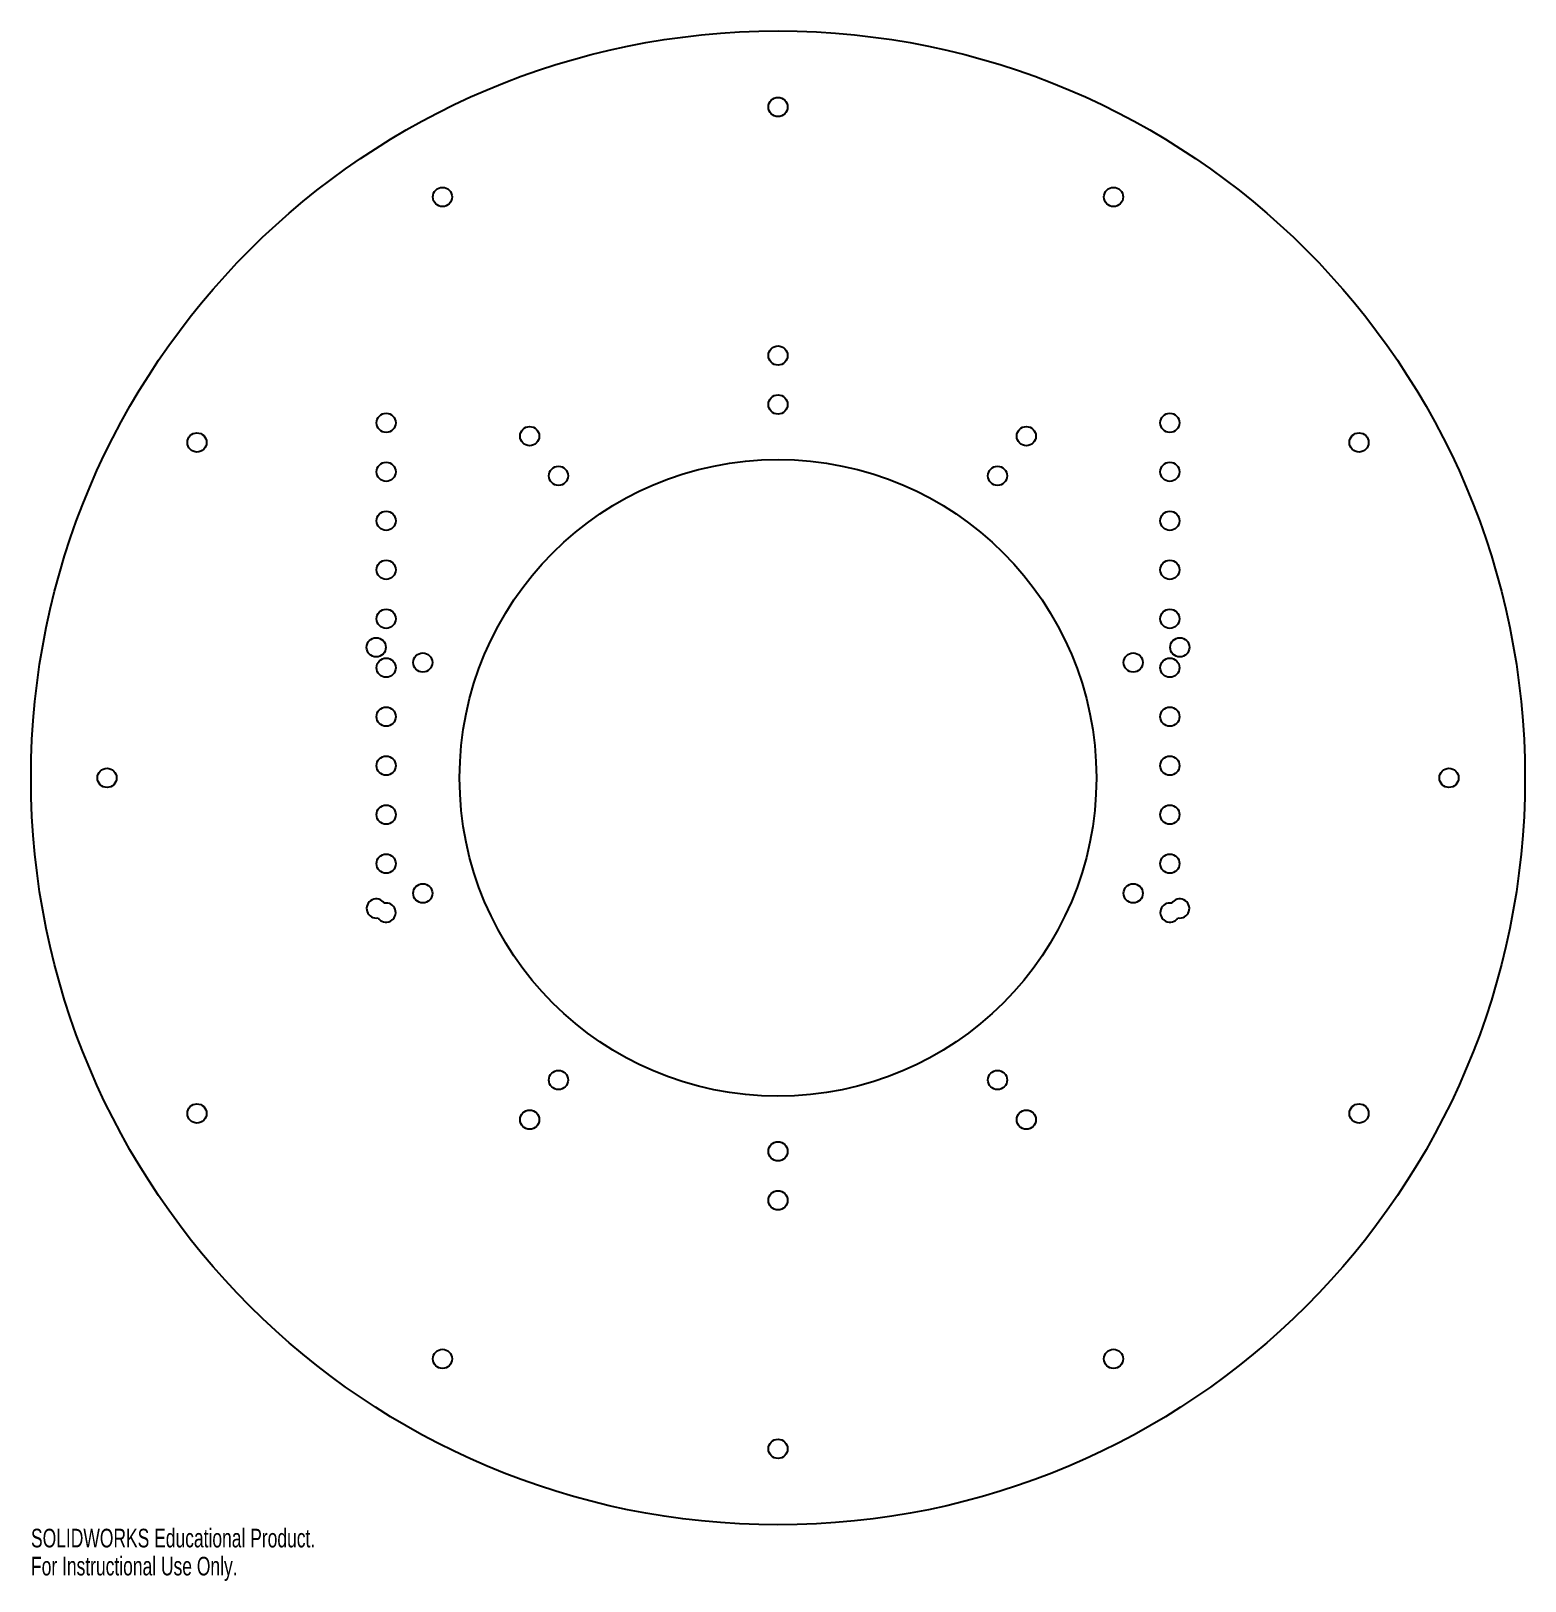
# Model space of a CAD drawing. Header units: inches. Extents: x -7.6 to 7.6, y -8.2 to 7.6.
import ezdxf

# ---------------------------------------------------------------- set-up
doc = ezdxf.new("R2010")
doc.units = ezdxf.units.IN
doc.header["$MEASUREMENT"] = 0
doc.styles.add('SLDTEXTSTYLE0', font='TXT', dxfattribs={"width": 0.7})

msp = doc.modelspace()

# ---------------------------------------------------------------- linework, layer by layer
at = {"color": 7, "linetype": 'Continuous', "lineweight": 25}
for centre, radius in [((0, 0), 7.625), ((0, 6.849), 0.098), ((-3.425, 5.931), 0.098), ((3.425, 5.931), 0.098), ((0, 4.312), 0.098), ((0, 3.812), 0.098), ((-4, 3.625), 0.098), ((4, 3.625), 0.098), ((-5.931, 3.425), 0.098), ((-2.535, 3.489), 0.098), ((2.535, 3.489), 0.098), ((5.931, 3.425), 0.098), ((-4, 3.125), 0.098), ((0, 0), 3.25), ((-2.241, 3.084), 0.098), ((2.241, 3.084), 0.098), ((4, 3.125), 0.098), ((-4, 2.625), 0.098), ((4, 2.625), 0.098), ((-4, 2.125), 0.098), ((4, 2.125), 0.098), ((-4, 1.625), 0.098), ((4, 1.625), 0.098), ((-4.101, 1.333), 0.098), ((4.101, 1.333), 0.098), ((-3.626, 1.178), 0.098), ((3.626, 1.178), 0.098), ((-4, 1.125), 0.098), ((4, 1.125), 0.098), ((-4, 0.625), 0.098), ((4, 0.625), 0.098), ((-4, 0.125), 0.098), ((4, 0.125), 0.098), ((-6.849, 0), 0.098), ((6.849, 0), 0.098), ((-4, -0.375), 0.098), ((4, -0.375), 0.098), ((-4, -0.875), 0.098), ((4, -0.875), 0.098), ((-3.626, -1.178), 0.098), ((3.626, -1.178), 0.098), ((-2.241, -3.084), 0.098), ((2.241, -3.084), 0.098), ((-5.931, -3.425), 0.098), ((-2.535, -3.489), 0.098), ((2.535, -3.489), 0.098), ((5.931, -3.425), 0.098), ((0, -3.812), 0.098), ((0, -4.312), 0.098), ((-3.425, -5.931), 0.098), ((3.425, -5.931), 0.098), ((0, -6.849), 0.098)]:
    msp.add_circle(centre, radius, dxfattribs=at)
for centre, start, end in [((-4.101, -1.333), 33.2182, 281.4447), ((4.101, -1.333), 258.5553, 146.7818), ((-4, -1.375), 213.2182, 101.4447), ((4, -1.375), 78.5553, 326.7818)]:
    msp.add_arc(centre, 0.098, start, end, dxfattribs=at)

# ---------------------------------------------------------------- texts
at = {"color": 7, "linetype": 'Continuous', "char_height": 0.1903, "attachment_point": 1, "style": 'SLDTEXTSTYLE0'}
for s, insert in [('SOLIDWORKS Educational Product.', (-7.625, -7.665)), ('For Instructional Use Only.', (-7.625, -7.951))]:
    msp.add_mtext(s, dxfattribs=dict(at, insert=insert))

doc.saveas('drawing.dxf')
